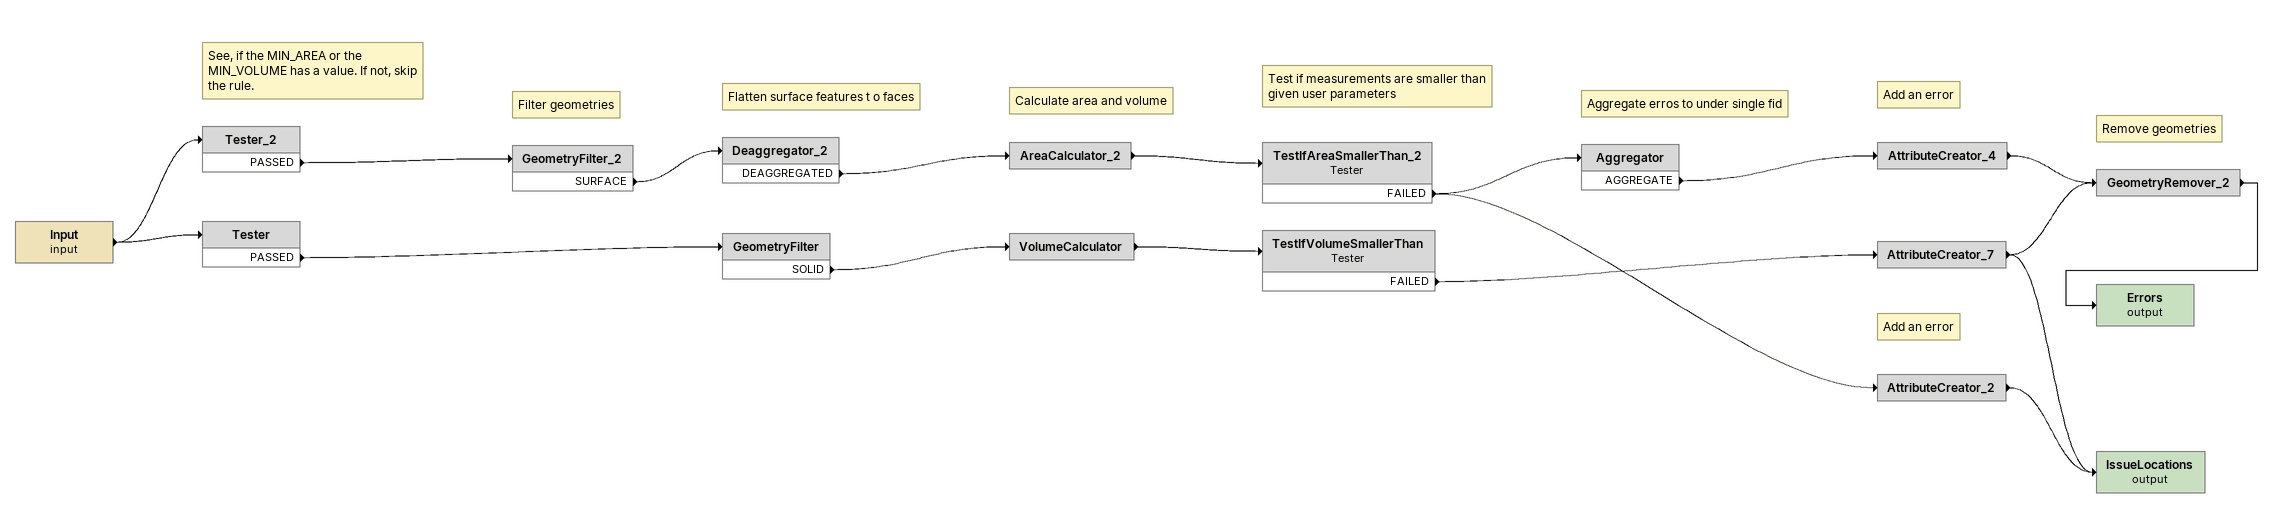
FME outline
Input (input)
    -> Tester_2
    -> Tester
Note: See, if the MIN_AREA or the MIN_VOLUME has a value. If not, skip the rule.
Tester_2
    PASSED -> GeometryFilter_2
Note: Filter geometries
GeometryFilter_2
    SURFACE -> Deaggregator_2
Note: Flatten surface features t o faces
Deaggregator_2
    DEAGGREGATED -> AreaCalculator_2
Note: Calculate area and volume
AreaCalculator_2
    -> TestIfAreaSmallerThan_2
Note: Test if measurements are smaller than given user parameters
TestIfAreaSmallerThan_2: Tester
    FAILED -> Aggregator
    FAILED -> AttributeCreator_2
Note: Aggregate erros to under single fid
Aggregator
    AGGREGATE -> AttributeCreator_4
Note: Add an error
AttributeCreator_4
    -> GeometryRemover_2
Note: Add an error
AttributeCreator_2
    -> IssueLocations (output)
Tester
    PASSED -> GeometryFilter
GeometryFilter
    SOLID -> VolumeCalculator
VolumeCalculator
    -> TestIfVolumeSmallerThan
TestIfVolumeSmallerThan: Tester
    FAILED -> AttributeCreator_7
AttributeCreator_7
    -> GeometryRemover_2
    -> IssueLocations (output)
Note: Remove geometries
GeometryRemover_2
    -> Errors (output)
Errors (output)
IssueLocations (output)
